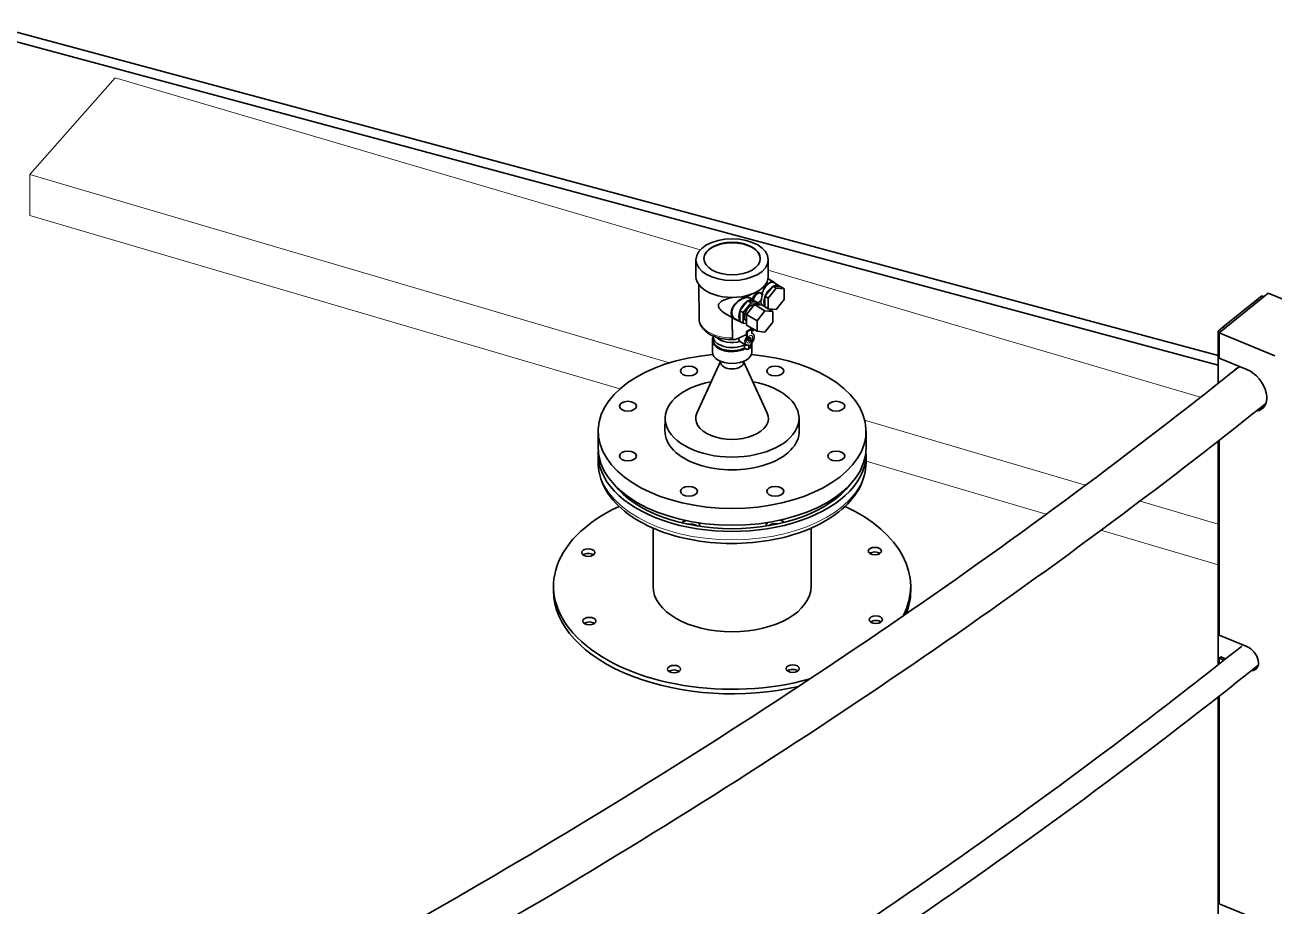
# Model space of a CAD drawing. Header units: millimetres. Extents: x 0 to 42050, y 0 to 29700.
# Drawn here: x 28633 to 29165, y 11684 to 12059 of the extents above; entities that cross this region are included whole.
import ezdxf

# ---------------------------------------------------------------- set-up
doc = ezdxf.new("R2010")
doc.units = ezdxf.units.MM
doc.header["$LTSCALE"] = 50
doc.layers.add('P_Cable Ducts (CD)', color=30, linetype='Continuous', lineweight=18, true_color=0xff7f00)
doc.layers.add('Visible', color=7, linetype='Continuous', lineweight=35)
doc.layers.add('Visible Narrow', color=7, linetype='Continuous', lineweight=18)

msp = doc.modelspace()

# ---------------------------------------------------------------- linework, layer by layer
at = {"layer": 'P_Cable Ducts (CD)'}
for p, q in [((28634.98, 11995.64), (28671.29, 12036.8)), ((28671.29, 12036.8), (28920.25, 11963.59)), ((28634.98, 11995.64), (28907.23, 11915.59)), ((28634.98, 11978.33), (28634.98, 11995.64)), ((28634.98, 11978.33), (28886.14, 11904.48)), ((28949.27, 11955.06), (29133.3, 11900.95)), ((28990.3, 11891.16), (29084.36, 11863.51)), ((28990.88, 11873.69), (29067.6, 11851.13)), ((29107.5, 11856.71), (29140.69, 11846.95)), ((29090.88, 11844.28), (29140.69, 11829.64))]:
    msp.add_line(p, q, dxfattribs=at)
at = {"layer": 'Visible', "color": 9, "true_color": 0xc0c0c0}
for p, q in [((29140.69, 11914.53), (26691.87, 12573.81)), ((26694.57, 12577.16), (29140.69, 11918.61))]:
    msp.add_line(p, q, dxfattribs=at)
at = {"layer": 'Visible'}
for p, q in [((28918.49, 11952.29), (28918.49, 11959.46)), ((28949.27, 11952.29), (28949.27, 11959.46)), ((28949.18, 11951.36), (28951.47, 11950.04)), ((28919.87, 11934.22), (28919.72, 11948.81)), ((28945.75, 11945.43), (28946.07, 11945.25)), ((28948.06, 11944.18), (28951.09, 11947.95)), ((28952.69, 11947.36), (28949.29, 11943.14)), ((28949.34, 11949.36), (28949.34, 11949.36)), ((28951.27, 11948.18), (28951.09, 11947.95)), ((28951.46, 11948.16), (28951.27, 11948.18)), ((28951.27, 11948.18), (28952.69, 11947.36)), ((28951.38, 11949.82), (28953.97, 11948.33)), ((28951.46, 11948.16), (28954.49, 11947.89)), ((28956.08, 11947.06), (28952.69, 11947.36)), ((28954.67, 11947.87), (28954.49, 11947.89)), ((28954.67, 11947.87), (28956.08, 11947.06)), ((28956.08, 11942.53), (28956.08, 11947.06)), ((29141.15, 11928.36), (29162.1, 11945.27)), ((29162.1, 11945.27), (29185.84, 11935.46)), ((28937.31, 11937.98), (28940.34, 11941.75)), ((28941.94, 11941.16), (28938.55, 11936.93)), ((28943.35, 11940.34), (28939.96, 11936.12)), ((28940.53, 11941.97), (28940.34, 11941.75)), ((28940.71, 11941.96), (28940.53, 11941.97)), ((28940.53, 11941.97), (28941.94, 11941.16)), ((28940.71, 11941.96), (28943.74, 11941.68)), ((28941.68, 11943.01), (28943.23, 11942.12)), ((28945.33, 11940.85), (28941.94, 11941.16)), ((28943.02, 11942.64), (28942.67, 11942.44)), ((28942.68, 11942.84), (28943.02, 11942.64)), ((28946.75, 11940.04), (28943.35, 11940.34)), ((28943.35, 11940.34), (28947.88, 11937.73)), ((28943.92, 11941.67), (28943.74, 11941.68)), ((28943.92, 11941.67), (28945.33, 11940.85)), ((28945.33, 11940.16), (28945.33, 11940.85)), ((28945.94, 11942.04), (28946.33, 11942.27)), ((28946.97, 11944.92), (28946.52, 11944.66)), ((28946.6, 11945.13), (28946.97, 11944.92)), ((28946.75, 11940.04), (28951.27, 11937.42)), ((28948.06, 11944.18), (28947.88, 11943.95)), ((28947.88, 11943.95), (28947.88, 11943.71)), ((28947.88, 11943.95), (28949.29, 11943.14)), ((28947.88, 11939.67), (28947.88, 11943.71)), ((28949.29, 11943.14), (28949.29, 11938.61)), ((28952.69, 11938.31), (28956.08, 11942.53)), ((29157.21, 11942.33), (29142.78, 11930.68)), ((29157.21, 11942.33), (29159.31, 11944.02)), ((29160.13, 11943.68), (29159.31, 11944.02)), ((28930.59, 11936.72), (28934.67, 11934.37)), ((28931.86, 11935.95), (28935.34, 11933.94)), ((28937.31, 11937.98), (28937.13, 11937.75)), ((28937.13, 11937.75), (28937.13, 11937.51)), ((28937.13, 11937.75), (28938.55, 11936.93)), ((28937.13, 11933.47), (28937.13, 11937.51)), ((28938.55, 11936.93), (28938.55, 11932.41)), ((28939.96, 11936.12), (28939.96, 11931.59)), ((28939.96, 11936.12), (28944.48, 11933.5)), ((28947.88, 11937.73), (28944.48, 11933.5)), ((28947.88, 11939.67), (28947.88, 11939.43)), ((28947.88, 11939.43), (28949.29, 11938.61)), ((28951.27, 11937.42), (28947.88, 11937.73)), ((28949.29, 11938.61), (28952.69, 11938.31)), ((28951.27, 11932.9), (28951.27, 11937.42)), ((28935.23, 11934.27), (28937.83, 11932.77)), ((28937.13, 11933.47), (28937.13, 11933.22)), ((28937.13, 11933.22), (28938.55, 11932.41)), ((28938.55, 11932.41), (28939.96, 11932.28)), ((28939.94, 11933.17), (28939.96, 11933.15)), ((28939.96, 11931.59), (28944.48, 11928.98)), ((28939.96, 11928.93), (28941.94, 11930.08)), ((28942.31, 11929.86), (28940.33, 11928.72)), ((28941.94, 11930.08), (28942.31, 11929.86)), ((28942.31, 11928.11), (28942.31, 11929.86)), ((28944.48, 11933.5), (28944.48, 11928.98)), ((28947.88, 11928.67), (28951.27, 11932.9)), ((29142.78, 11930.68), (29140.69, 11928.99)), ((28925.48, 11925.18), (28925.48, 11920.14)), ((28925.83, 11925.35), (28925.83, 11926.7)), ((28937.49, 11924.53), (28939.92, 11923.13)), ((28939.54, 11927.42), (28940.33, 11926.97)), ((28939.96, 11928.93), (28940.33, 11928.72)), ((28939.96, 11927.64), (28939.96, 11928.93)), ((28940.33, 11928.72), (28940.33, 11926.97)), ((28940.75, 11925.61), (28941.32, 11926.31)), ((28940.75, 11924.85), (28940.75, 11925.61)), ((28941.32, 11924.8), (28940.75, 11925.13)), ((28941.32, 11924.8), (28940.75, 11924.85)), ((28941.88, 11925.51), (28941.05, 11925.99)), ((28941.32, 11926.31), (28941.88, 11926.26)), ((28941.88, 11925.51), (28941.32, 11924.8)), ((28941.88, 11926.26), (28941.88, 11925.51)), ((28942.28, 11924.11), (28942.28, 11920.14)), ((28942.31, 11928.22), (28942.72, 11927.98)), ((28944.48, 11928.98), (28947.88, 11928.67)), ((29141.51, 11928.65), (29140.69, 11928.99)), ((29140.69, 11928.99), (29140.69, 11906.77)), ((29141.15, 11928.36), (29164.9, 11918.55)), ((29141.15, 11917.58), (29141.15, 11928.36)), ((28939.21, 11921.86), (28939.21, 11923.21)), ((28939.21, 11921.86), (28939.97, 11921.42)), ((28940.67, 11921.35), (28941.38, 11921.76)), ((28940.96, 11923.1), (28940.96, 11921.99)), ((28941.67, 11922.4), (28941.67, 11923.51)), ((28928.97, 11916.16), (28918.91, 11894.17)), ((28928.97, 11916.21), (28928.97, 11915.8)), ((28938.78, 11916.21), (28938.78, 11915.8)), ((28938.78, 11916.16), (28948.84, 11894.17)), ((29141.15, 11917.58), (29153.02, 11912.68)), ((28905.4, 11892.09), (28905.28, 11886.7)), ((28962.36, 11892.09), (28962.48, 11886.7)), ((29159.58, 11896.29), (29159.58, 11897.12)), ((29159.76, 11896.32), (29159.78, 11896.32)), ((28876.88, 11886.5), (28876.88, 11879.31)), ((28990.88, 11886.5), (28990.88, 11879.31)), ((29140.69, 11882.19), (29140.69, 11787.01)), ((29141.15, 11799.68), (29141.15, 11882.55)), ((28876.88, 11876.7), (28876.88, 11873.11)), ((28990.88, 11876.7), (28990.88, 11873.11)), ((28900.22, 11845.22), (28900.22, 11820.52)), ((28967.54, 11845.22), (28967.54, 11820.52)), ((28857.88, 11818.56), (28857.88, 11820.52)), ((29009.88, 11818.56), (29009.88, 11820.52)), ((29141.15, 11799.68), (29153.02, 11794.78)), ((29141.15, 11789.88), (29141.85, 11790.45)), ((29141.15, 11787.37), (29141.15, 11789.88)), ((29143.24, 11789.02), (29141.15, 11789.88)), ((29141.85, 11790.45), (29143.94, 11789.58)), ((29140.69, 11773.32), (29140.69, 11672.7)), ((29141.15, 11685.37), (29141.15, 11773.68)), ((29141.15, 11685.37), (29153.02, 11680.47))]:
    msp.add_line(p, q, dxfattribs=at)
at = {"layer": 'Visible', "color": 9, "true_color": 0xc0c0c0}
for centre, major_axis, start_param, end_param in [((26536.67, 12521.29), (-3300, 0), 6.096202, 9.616876), ((26536.67, 12521.29), (3260, 0), 4.532673, 6.283185), ((26536.67, 12617.63), (3260, 0), 5.498769, 5.845871)]:
    msp.add_ellipse(centre, major_axis=major_axis, ratio=0.57735, start_param=start_param, end_param=end_param, dxfattribs=at)
at = {"layer": 'Visible'}
for centre, major_axis in [((28933.88, 11959.46), (15.39, 0)), ((28933.88, 11959.95), (11.99, 0)), ((28915.51, 11912.1), (3.6, 0)), ((28952.25, 11912.1), (-3.6, 0)), ((28889.53, 11897.1), (3.6, 0)), ((28978.22, 11897.1), (-3.6, 0)), ((28889.53, 11875.89), (3.6, 0)), ((28978.22, 11875.89), (-3.6, 0)), ((28915.51, 11860.89), (3.6, 0)), ((28952.25, 11860.89), (-3.6, 0)), ((28872.68, 11834.79), (-2.8, 0)), ((28994.63, 11835.42), (-2.8, 0)), ((28873.13, 11805.63), (2.8, 0)), ((28995.07, 11806.25), (2.8, 0)), ((28909.16, 11785.19), (2.8, 0)), ((28959.67, 11785.45), (2.8, 0))]:
    msp.add_ellipse(centre, major_axis=major_axis, ratio=0.57735, dxfattribs=at)
for centre, major_axis, ratio, start_param, end_param in [((28933.88, 11959.75), (12, 0), 0.57735, 0.031107, 3.110486), ((28933.88, 11952.29), (-15.39, 0), 0.57735, 0, 3.141593), ((28944.77, 11943), (1.3, 2.25), 0.57735, 5.810554, 8.326613), ((28916.2, 11962.57), (-40, 0.3), 0.582366, 2.434326, 2.551797), ((28951.27, 11943.65), (-2.7, -4.68), 0.57735, 3.974707, 4.926472), ((28951.27, 11943.65), (2.7, 4.68), 0.57735, 6.069102, 7.020867), ((28940.53, 11937.45), (-2.7, -4.68), 0.57735, 3.974707, 4.926472), ((28916.2, 11962.57), (-40, 0.3), 0.582366, 2.169472, 2.308223), ((28941.94, 11936.63), (-2, -3.46), 0.57735, 3.423121, 6.283185), ((28940.53, 11937.45), (2.7, 4.68), 0.57735, 6.069102, 7.020867), ((28916.2, 11960.14), (40, 0), 0.57735, 5.423638, 5.435901), ((28944.77, 11943), (1.3, 2.25), 0.57735, 4.061201, 4.620151), ((28950.14, 11944.3), (2.7, 4.68), 0.57735, 1.767164, 2.319149), ((28916.2, 11960.14), (40, 0), 0.57735, 5.566576, 5.575616), ((28951.27, 11943.65), (-2.7, -4.68), 0.57735, 5.021905, 5.973669), ((28940.53, 11937.45), (-2.7, -4.68), 0.57735, 5.021905, 5.973669), ((28951.27, 11943.65), (-2.7, -4.68), 0.57735, 6.152147, 6.23731), ((28951.27, 11943.65), (-2.7, -4.68), 0.57735, 0.045875, 0.131039), ((28940.53, 11937.45), (-2.7, -4.68), 0.57735, 6.152147, 6.414224), ((28933.88, 11925.18), (-8.4, 0), 0.57735, 5.993498, 8.603658), ((28933.88, 11926.7), (-8.05, 0), 0.57735, 6.219871, 8.577228), ((28933.88, 11925.35), (-8.05, 0), 0.57735, 0, 2.294043), ((28933.88, 11928.38), (7.3, 0), 0.57735, 3.631309, 5.200368), ((28941.32, 11925.56), (-1.4, -2.42), 0.57735, 4.45059, 6.889049), ((28941.32, 11925.56), (1.4, 2.42), 0.57735, 4.106525, 6.544985), ((28933.88, 11886.5), (57, 0), 0.57735, 1.714978, 7.7098), ((28933.88, 11920.14), (8.4, 0), 0.57735, 3.141593, 6.283185), ((28939.97, 11922.56), (0.7, -1.21), 0.57735, 5.497787, 7.068583), ((28940.68, 11922.97), (0.7, -1.21), 0.57735, 0, 0.785398), ((28933.88, 11925.18), (8.4, 0), 0.57735, 5.900477, 5.967098), ((28933.88, 11915.8), (4.91, 0), 0.57735, 3.141593, 6.283185), ((29154.84, 11904.86), (-6.53, 8.09), 0.664023, 5.987619, 6.413877), ((29155.54, 11905.42), (-6.53, 8.09), 0.664023, 0.065009, 0.133986), ((29153.02, 11904.19), (6.53, -8.09), 0.664023, 5.889638, 8.542551), ((28933.88, 11891.89), (28.48, 0), 0.57735, 1.88711, 7.537668), ((28933.88, 11891.89), (15.48, 0), 0.57735, 2.883467, 6.541311), ((29153.72, 11904.75), (6.53, -8.09), 0.664023, 5.891148, 6.218176), ((29154.84, 11904.86), (-6.53, 8.09), 0.664023, 2.615552, 2.654421), ((29155.54, 11905.42), (6.53, -8.09), 0.664023, 5.758219, 5.924557), ((28933.88, 11886.5), (28.6, 0), 0.57735, 3.12925, 6.295528), ((28933.88, 11876.7), (57, 0), 0.57735, 3.101885, 6.322893), ((28933.88, 11879.31), (57, 0), 0.57735, 3.141593, 6.283185), ((28933.88, 11876.7), (-55, 0), 0.57735, 0.421179, 2.720414), ((28889.7, 11860.97), (-4.3, 0), 0.57735, 5.948333, 6.03931), ((28889.7, 11859.34), (-4.3, 0), 0.57735, 5.546113, 5.642516), ((28978.38, 11859.79), (-4.3, 0), 0.57735, 3.755523, 3.839964), ((28978.38, 11861.42), (4.3, 0), 0.57735, 0.214849, 0.293057), ((28889.7, 11860.97), (-4.3, 0), 0.57735, 1.349021, 1.581683), ((28978.38, 11861.42), (-4.3, 0), 0.57735, 1.632143, 1.853929), ((28933.88, 11820.52), (-76, 0), 0.57735, 5.397967, 8.304481), ((28933.88, 11820.52), (76, 0), 0.57735, 5.989319, 7.168404), ((28915.9, 11846.1), (4.3, 0), 0.57735, 1.954208, 2.552229), ((28915.9, 11844.47), (-4.3, 0), 0.57735, 3.860795, 4.940877), ((28915.9, 11846.1), (4.3, 0), 0.57735, 6.218453, 6.864729), ((28952.64, 11846.29), (-4.3, 0), 0.57735, 5.739637, 6.374652), ((28952.64, 11844.66), (-4.3, 0), 0.57735, 4.47233, 5.604405), ((28952.64, 11846.29), (4.3, 0), 0.57735, 0.592893, 1.177447), ((28872.68, 11832.84), (-2.8, 0), 0.57735, 3.79273, 5.632048), ((28994.63, 11833.46), (-2.8, 0), 0.57735, 3.79273, 5.632048), ((28933.88, 11818.56), (-76, 0), 0.57735, 0, 1.951926), ((28933.88, 11820.52), (33.66, 0), 0.57735, 3.141593, 6.283185), ((28933.88, 11818.56), (76, 0), 0.57735, 6.057051, 6.283185), ((28873.13, 11803.67), (-2.8, 0), 0.57735, 3.79273, 5.632048), ((28995.07, 11804.29), (-2.8, 0), 0.57735, 3.79273, 5.632048), ((29154.84, 11790.55), (-3.77, 4.67), 0.664023, 6.182007, 6.280119), ((29153.02, 11789.88), (3.77, -4.67), 0.664023, 5.806209, 8.542551), ((29155.54, 11791.11), (3.77, -4.67), 0.664023, 5.619216, 5.780244), ((28909.16, 11783.23), (-2.8, 0), 0.57735, 3.79273, 5.632048), ((28959.67, 11783.49), (-2.8, 0), 0.57735, 3.79273, 5.632048), ((29153.72, 11790.44), (3.77, -4.67), 0.664023, 5.808281, 6.170343), ((29154.84, 11790.55), (-3.77, 4.67), 0.664023, 2.476212, 2.599888)]:
    msp.add_ellipse(centre, major_axis=major_axis, ratio=ratio, start_param=start_param, end_param=end_param, dxfattribs=at)
for points, knots in [([(28942.68, 11942.84), (28942.7, 11942.9), (28942.72, 11942.96), (28942.83, 11943.34), (28942.98, 11943.65), (28943.33, 11944.21), (28943.54, 11944.49), (28944, 11944.96), (28944.25, 11945.15), (28944.72, 11945.42), (28944.96, 11945.51), (28945.4, 11945.56), (28945.6, 11945.52), (28945.75, 11945.43)], [2.155284, 2.155284, 2.155284, 2.155284, 2.204284, 2.204284, 2.449204, 2.449204, 2.694125, 2.694125, 2.939045, 2.939045, 3.183965, 3.183965, 3.428886, 3.428886, 3.428886, 3.428886]), ([(28946.6, 11945.13), (28946.73, 11945.47), (28946.88, 11945.79), (28947.34, 11946.71), (28947.72, 11947.32), (28948.53, 11948.39), (28948.96, 11948.85), (28949.74, 11949.51), (28950.14, 11949.76), (28950.84, 11949.98), (28951.15, 11949.96), (28951.38, 11949.82)], [4.871802, 4.871802, 4.871802, 4.871802, 5.128842, 5.128842, 5.642729, 5.642729, 6.156616, 6.156616, 6.681331, 6.681331, 7.197392, 7.197392, 7.197392, 7.197392]), ([(28949.34, 11949.36), (28949.74, 11949.7), (28950.12, 11949.94), (28950.81, 11950.19), (28951.11, 11950.2), (28951.6, 11950), (28951.79, 11949.8), (28951.93, 11949.51)], [-3.204029, -3.204029, -3.204029, -3.204029, -2.670229, -2.670229, -2.139018, -2.139018, -1.653126, -1.653126, -1.653126, -1.653126]), ([(28930.59, 11936.72), (28929.83, 11937.25), (28929.19, 11937.85), (28928.52, 11938.7), (28928.29, 11939.05), (28928.07, 11939.66), (28928.03, 11939.89), (28928.06, 11940.32), (28928.12, 11940.51), (28928.35, 11940.92), (28928.55, 11941.12), (28929.14, 11941.61), (28929.66, 11941.9), (28931, 11942.51), (28931.89, 11942.84), (28933.18, 11943.24), (28933.46, 11943.33), (28933.75, 11943.41)], [0, 0, 0, 0, 0.707925, 0.707925, 1.061892, 1.061892, 1.286674, 1.286674, 1.498493, 1.498493, 1.789244, 1.789244, 2.298923, 2.298923, 2.903919, 2.903919, 3.072646, 3.072646, 3.072646, 3.072646]), ([(28934.67, 11934.37), (28934.31, 11934.66), (28934.02, 11935.04), (28933.62, 11935.91), (28933.52, 11936.41), (28933.54, 11937.53), (28933.68, 11938.14), (28934.2, 11939.38), (28934.59, 11940), (28935.56, 11941.16), (28936.14, 11941.69), (28937.35, 11942.57), (28937.98, 11942.91), (28938.6, 11943.15)], [-3.205861, -3.205861, -3.205861, -3.205861, -2.724972, -2.724972, -2.237427, -2.237427, -1.702767, -1.702767, -1.13974, -1.13974, -0.560633, -0.560633, 0, 0, 0, 0]), ([(28935.23, 11934.27), (28935.23, 11934.27), (28935.22, 11934.27), (28934.78, 11934.53), (28934.4, 11934.91), (28933.89, 11935.84), (28933.76, 11936.39), (28933.76, 11937.5), (28933.89, 11938.12), (28934.4, 11939.35), (28934.78, 11939.95), (28935.65, 11941.01), (28936.21, 11941.53), (28937.39, 11942.4), (28938.02, 11942.74), (28939.16, 11943.19), (28939.76, 11943.33), (28940.83, 11943.35), (28941.31, 11943.23), (28941.68, 11943.01)], [11.309835, 11.309835, 11.309835, 11.309835, 11.31849, 11.31849, 11.827909, 11.827909, 12.337329, 12.337329, 12.846749, 12.846749, 13.356169, 13.356169, 13.880884, 13.880884, 14.405599, 14.405599, 14.919486, 14.919486, 15.431973, 15.431973, 15.431973, 15.431973]), ([(28946.92, 11939.93), (28946.66, 11940.12), (28946.43, 11940.41), (28946.11, 11941.15), (28946.02, 11941.6), (28946, 11942.08)], [11.3811348, 11.3811348, 11.3811348, 11.3811348, 11.8291298, 11.8291298, 12.272605, 12.272605, 12.272605, 12.272605]), ([(28919.87, 11934.22), (28919.88, 11933.34), (28920.09, 11932.47), (28920.88, 11930.79), (28921.49, 11929.99), (28923.09, 11928.49), (28924.12, 11927.8), (28926.45, 11926.69), (28927.74, 11926.25), (28930.46, 11925.64), (28931.9, 11925.47), (28933.83, 11925.43), (28934.32, 11925.43), (28934.81, 11925.45)], [3.933162, 3.933162, 3.933162, 3.933162, 4.191912, 4.191912, 4.476242, 4.476242, 4.803205, 4.803205, 5.130167, 5.130167, 5.457129, 5.457129, 5.567973, 5.567973, 5.567973, 5.567973]), ([(28935.45, 11925.6), (28935.34, 11925.56), (28935.24, 11925.53), (28935.05, 11925.48), (28934.94, 11925.46), (28934.74, 11925.45), (28934.64, 11925.45), (28934.48, 11925.49), (28934.4, 11925.51), (28934.25, 11925.6), (28934.19, 11925.66), (28934.1, 11925.79), (28934.07, 11925.86), (28934.03, 11926.01), (28934.02, 11926.1), (28934.02, 11926.18)], [3.2899754, 3.2899754, 3.2899754, 3.2899754, 3.3945347, 3.3945347, 3.5013993, 3.5013993, 3.608264, 3.608264, 3.7101507, 3.7101507, 3.8120374, 3.8120374, 3.8933499, 3.8933499, 3.970751, 3.970751, 3.970751, 3.970751]), ([(28937.3, 11924.66), (28937.13, 11924.78), (28936.99, 11924.94), (28936.74, 11925.38), (28936.67, 11925.67), (28936.67, 11926), (28936.67, 11926.05), (28936.67, 11926.09)], [1.6590202, 1.6590202, 1.6590202, 1.6590202, 1.8665793, 1.8665793, 2.1333621, 2.1333621, 2.174108, 2.174108, 2.174108, 2.174108]), ([(28937.49, 11924.53), (28937.43, 11924.57), (28937.37, 11924.6), (28937.31, 11924.65), (28937.31, 11924.65), (28937.3, 11924.66)], [1.80912052, 1.80912052, 1.80912052, 1.80912052, 1.86810973, 1.86810973, 1.87365469, 1.87365469, 1.87365469, 1.87365469]), ([(29149.1, 11913.47), (29133.73, 11901.18), (29118.1, 11889), (29007.16, 11804.75), (28902.9, 11736.55), (28790.54, 11673.1)], [4.9108127, 4.9108127, 4.9108127, 4.9108127, 4.9352992, 4.9352992, 5.081742, 5.081742, 5.081742, 5.081742]), ([(29161.1, 11898.32), (29145.62, 11885.95), (29129.88, 11873.69), (29016.68, 11787.71), (28910, 11718.1), (28795.02, 11653.45)], [4.9108497, 4.9108497, 4.9108497, 4.9108497, 4.9352992, 4.9352992, 5.083906, 5.083906, 5.083906, 5.083906]), ([(28990.88, 11873.11), (28990.88, 11869.58), (28989.99, 11866.07), (28986.56, 11859.31), (28983.92, 11856.1), (28977.06, 11850.17), (28972.73, 11847.52), (28962.88, 11843.16), (28957.36, 11841.47), (28945.75, 11839.22), (28939.66, 11838.66), (28927.51, 11838.7), (28921.45, 11839.29), (28909.92, 11841.6), (28904.45, 11843.31), (28894.63, 11847.73), (28890.29, 11850.44), (28883.26, 11856.67), (28880.55, 11860.18), (28877.56, 11866.91), (28876.88, 11870), (28876.88, 11873.11)], [0.008831, 0.008831, 0.008831, 0.008831, 0.294075, 0.294075, 0.598345, 0.598345, 0.925387, 0.925387, 1.256053, 1.256053, 1.584993, 1.584993, 1.913137, 1.913137, 2.242124, 2.242124, 2.572816, 2.572816, 2.899405, 2.899405, 3.150424, 3.150424, 3.150424, 3.150424]), ([(29150.79, 11795.03), (29135.7, 11782.98), (29120.37, 11771.04), (29009.86, 11687.12), (28905.78, 11619.01), (28793.64, 11555.62)], [4.9113374, 4.9113374, 4.9113374, 4.9113374, 4.9352992, 4.9352992, 5.0813093, 5.0813093, 5.0813093, 5.0813093]), ([(29157.79, 11786.85), (29142.54, 11774.67), (29127.05, 11762.6), (29014.46, 11677.1), (28908.19, 11607.72), (28793.64, 11543.27)], [4.9111865, 4.9111865, 4.9111865, 4.9111865, 4.9352992, 4.9352992, 5.0835967, 5.0835967, 5.0835967, 5.0835967])]:
    msp.add_open_spline(points, degree=3, knots=knots, dxfattribs=at)
for points in [[(28931.86, 11935.95), (28931.43, 11936.2), (28931.01, 11936.45), (28930.59, 11936.72)], [(28949.14, 11938.7), (28949.13, 11938.69), (28949.12, 11938.68), (28949.11, 11938.67)], [(28937.19, 11933.14), (28936.29, 11933.41), (28935.44, 11933.83), (28934.67, 11934.37)]]:
    msp.add_open_spline(points, degree=3, dxfattribs=at)
for points, weights in [([(28934.02, 11926.18), (28933.97, 11930.44), (28933.92, 11934.76)], [1, 1.00002263283, 1.00002343723]), ([(28943.29, 11929.67), (28942.79, 11929.33), (28942.31, 11929.02)], [1.10396554077, 1.11612090347, 1.12328005479]), ([(28939.96, 11927.64), (28937.96, 11926.57), (28935.45, 11925.6)], [1.12803795338, 1.10643617134, 1]), ([(28939.21, 11923.21), (28939.15, 11923.41), (28939.1, 11923.6)], [1, 1.00012035345, 1.00015399108])]:
    msp.add_rational_spline(points, weights, degree=2, dxfattribs=at)
at = {"layer": 'Visible Narrow'}
for p, q in [((28948.63, 11949.77), (28949.34, 11949.36)), ((28937.68, 11943.68), (28938.6, 11943.15)), ((29158.04, 11941.99), (29157.21, 11942.33)), ((29142.78, 11930.68), (29143.6, 11930.34)), ((28941.67, 11922.4), (28940.96, 11921.99)), ((29159.76, 11896.32), (29159.73, 11896.29))]:
    msp.add_line(p, q, dxfattribs=at)
for centre, major_axis, start_param, end_param in [((28933.88, 11934.27), (-14, 0), 0.006171, 1.580649), ((28933.88, 11873.11), (57, 0), 3.141593, 6.283185)]:
    msp.add_ellipse(centre, major_axis=major_axis, ratio=0.57735, start_param=start_param, end_param=end_param, dxfattribs=at)
msp.add_ellipse((28941.32, 11925.56), major_axis=(-0.9, -1.56), ratio=0.57735, dxfattribs=at)

doc.saveas('drawing.dxf')
